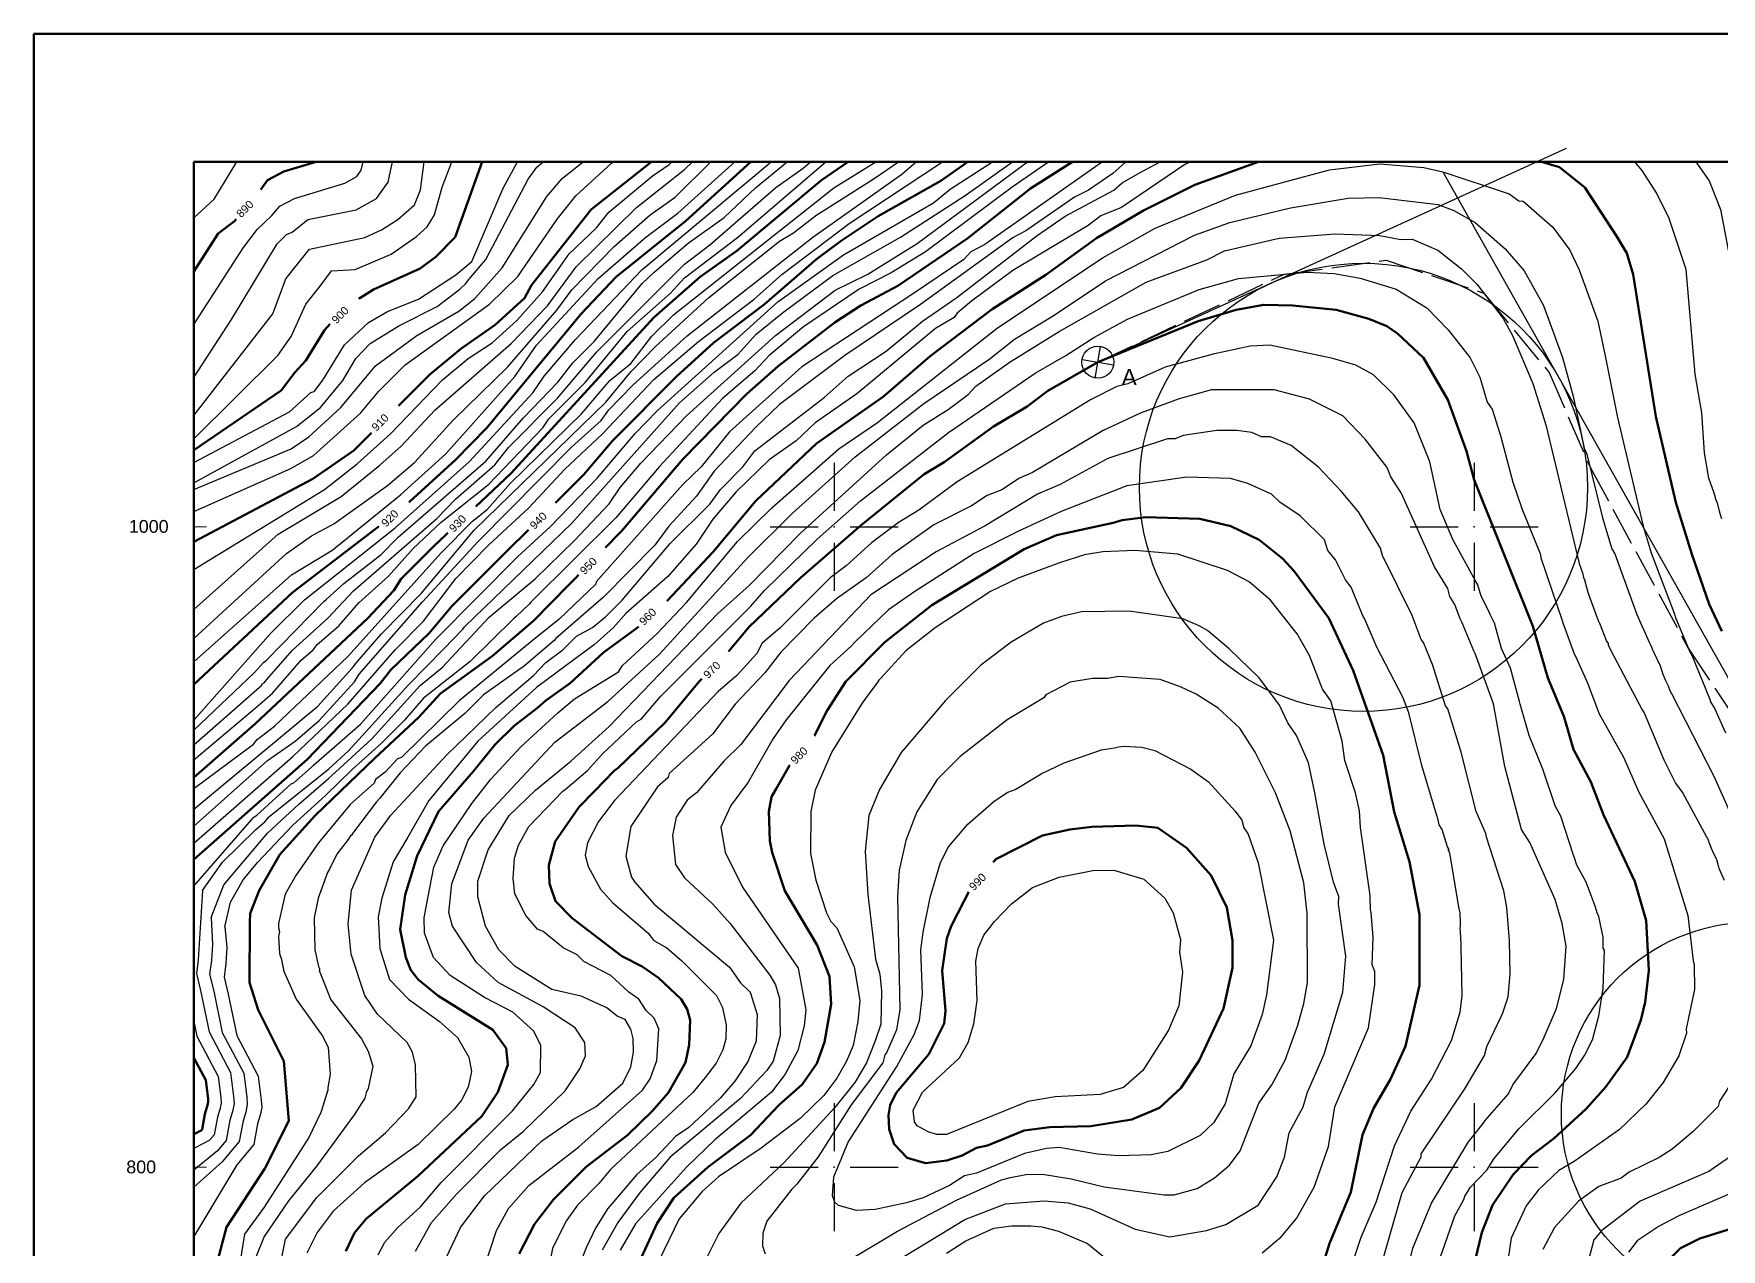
# Model space of a CAD drawing. Header units: metres. Extents: x 550 to 1390, y 560 to 1154.
# Drawn here: x 550 to 1077, y 774 to 1154 of the extents above; entities that cross this region are included whole.
import ezdxf

# ---------------------------------------------------------------- set-up
doc = ezdxf.new("R2010")
doc.units = ezdxf.units.M
doc.linetypes.add('ACAD_ISO02W100', pattern=[15, 12, -3])
for name, color, linetype, lineweight in [('kalın', 2, 'Continuous', 50), ('KOORDINATLAR', 7, 'Continuous', 25), ('Layer1', 3, 'Continuous', 30), ("nokta 14-14'", 1, 'Continuous', 30), ('yukseklikegrisi', 5, 'Continuous', 30), ('zero line study', 30, 'ACAD_ISO02W100', 30)]:
    doc.layers.add(name, color=color, linetype=linetype, lineweight=lineweight)
for name, color, linetype in [('KARELAJ', 1, 'Continuous'), ('V-CTRL-VCPT', 4, 'Continuous'), ('V-NODE', 1, 'Continuous')]:
    doc.layers.add(name, color=color, linetype=linetype)
doc.layers.get('0').off()
doc.styles.get("Standard").update_dxf_attribs({"font": 'arial.ttf'})

# ---------------------------------------------------------------- blocks, each defined once
blk = doc.blocks.new('Grid Noktası 2')
for p, q in [((0, 1.25), (0, 0.3125)), ((-1.25, 0), (-0.3125, 0)), ((0.3125, 0), (1.25, 0)), ((0, -0.3125), (0, -1.25))]:
    blk.add_line(p, q)
blk.add_point((0, 0))
blk = doc.blocks.new('*U2', base_point=(2847.51, 762.74))
at = {"layer": 'V-CTRL-VCPT', "xscale": 20, "yscale": 20, "zscale": 20}
blk.add_blockref('Grid Noktası 2', (2847.51, 762.74), dxfattribs=at)
blk = doc.blocks.new('nokta isareti')
for p, q in [((-4.66, 1.82), (4.67, -1.79)), ((-1.8, -4.65), (1.81, 4.68))]:
    blk.add_line(p, q)
blk.add_circle((0.01, 0.02), 5)

msp = doc.modelspace()

# ---------------------------------------------------------------- linework, layer by layer
at = {"layer": 'kalın'}
for points in [[(600, 896.08), (635.39, 927.31), (658.25, 951.06), (661.56, 955.37), (673.49, 966.8), (680.73, 975.31), (721.88, 1016.33), (730.77, 1026.88), (750.84, 1046.94), (762.39, 1057.48), (778.14, 1069.42), (794.52, 1083.64), (802.27, 1089.36), (813.83, 1096.98), (833.39, 1108.03), (841.84, 1114)], [(600, 921.69), (619.14, 938.48), (654.32, 971.5), (662.44, 980.14), (664.73, 983.7), (675.02, 993.98), (699.15, 1016.72), (743.72, 1065.36), (758.2, 1078.06), (769.63, 1086.18), (796.05, 1108.28), (804.38, 1114)], [(600, 995.27), (637.17, 1014.94), (650, 1023.83), (673.75, 1047.58), (683.4, 1055.58), (694.19, 1063.07), (703.34, 1071.45), (705.5, 1075.52), (724.17, 1099.14), (742.94, 1114)], [(600, 1023.95), (627.27, 1042.62), (631.58, 1048.21), (635.01, 1051.89), (640.85, 1061.42), (647.08, 1068.4), (656.09, 1074.12), (670.7, 1080.72), (675.65, 1084.28), (681.62, 1090.5), (690.13, 1114)], [(600, 950.72), (630.82, 979.5), (665.11, 1005.67), (681.75, 1020.91), (691.53, 1030.94), (720.99, 1066.5), (731.91, 1078.06), (753.63, 1095.46), (773.99, 1114)], [(600, 1079.76), (607.66, 1091.61), (612.72, 1095.43), (619.94, 1103.88), (623.02, 1108.32), (628.09, 1110.93), (638.18, 1114)], [(874.49, 1114), (861.33, 1105.62), (841.77, 1090.12), (819.92, 1075.26), (808.37, 1069.17), (800.37, 1063.96), (782.59, 1050.12), (772.81, 1041.48), (752.74, 1021.16), (733.56, 998.68), (706.13, 970.61), (693.18, 959.57), (677.05, 947.88), (670.19, 940.39), (656.6, 927.69), (637.93, 909.78), (626.88, 897.59), (620.41, 886.41), (617.61, 879.17), (617.49, 876.38)], [(647.46, 773.76), (650.25, 779.48), (653.81, 783.8), (669.94, 797.13), (690, 815.93), (694.96, 823.42), (698.13, 831.93), (697.62, 837.14), (693.43, 842.85), (676.29, 853.52), (670.06, 858.6), (667.78, 861.52), (666.25, 865.46), (664.48, 874.22), (666, 885.02), (669.81, 897.21), (676.41, 911.05), (687.34, 923.62), (694.07, 931.88), (700.04, 937.85), (707.4, 943.44), (709.94, 945.72), (717.56, 951.18), (727.98, 960.71), (743.22, 971.88), (762.27, 992.2), (775.6, 1008.08), (794.52, 1025.99), (815.48, 1040.72), (830.08, 1053.29), (849.39, 1068.02), (866.15, 1078.69), (882.03, 1090.12), (896.63, 1098.76), (912.76, 1106.76), (932.6, 1114)], [(1021.05, 1114), (1026.68, 1112.35), (1034.55, 1106), (1044.59, 1090.63), (1047.64, 1085.42), (1049.67, 1078.82), (1056.78, 1034.5), (1063, 1007.57), (1067.96, 991.44), (1073.42, 975.82), (1077.35, 967.44)], [(1000.26, 770.97), (1002.42, 779.61), (1005.73, 788.12), (1012.2, 797.64), (1017.92, 803.61), (1024.9, 808.94), (1034.94, 818.21), (1041.16, 825.07), (1047.76, 834.34), (1052.08, 845.9), (1053.35, 851.49), (1054.49, 861.39), (1053.73, 877.02), (1050.18, 889.21), (1040.4, 910.04), (1036.46, 920.32), (1031, 930.48), (1028.08, 940.52), (1023, 952.83), (1018.3, 968.96), (1000.01, 1014.68), (997.6, 1023.57), (991.76, 1039.7), (984.14, 1052.78), (976.01, 1060.4), (972.71, 1062.69), (967.12, 1064.98), (956.83, 1067.77), (943.24, 1069.17), (934.22, 1069.29), (925.59, 1067.77), (913.78, 1064.21), (882.41, 1051.39), (866.79, 1042.5), (860.31, 1037.54), (849.77, 1031.32), (834.4, 1020.14), (828.18, 1016.46), (808.49, 1000.46), (789.57, 984.08), (773.44, 968.71), (765.44, 959.18), (757.82, 951.69), (747.28, 938.86), (732.42, 924.64), (731.89, 924.22), (731.29, 923.75), (725.31, 917.54), (720.36, 912.58), (712.86, 901.65), (710.96, 894.29), (711.09, 888.57), (712.99, 883.11), (718.2, 877.78), (733.69, 865.84), (740.04, 862.66), (745.12, 859.11), (752.23, 852.5), (754.14, 849.33), (755.03, 845.9), (754.77, 838.15), (753.63, 832.69), (748.3, 823.29), (743.34, 817.58), (735.47, 809.96), (722.52, 800.05), (712.36, 789.89), (706.39, 782.15), (701.69, 772.88)], [(950.61, 762.72), (954.8, 776.18), (961.4, 792.18), (965.09, 810.09), (968.51, 818.34), (973.85, 827.49), (978.55, 837.77), (982.87, 856.82), (982.87, 878.92), (979.82, 895.3), (974.99, 910.92), (971.56, 928.7), (962.16, 955.12), (954.54, 971.5), (943.75, 986.11), (940.07, 990.05), (932.83, 995.89), (923.94, 1000.21), (914.29, 1002.49), (897.44, 1003.01), (890.02, 1002.11), (887.23, 1001.22)], [(887.23, 1001.22), (869.45, 997.41), (859.42, 992.97), (830.59, 975.57), (815.86, 964.01), (803.67, 951.69), (797.83, 942.67), (793.76, 934.55), (786.14, 925.4), (781.95, 918.16), (780.43, 915.62), (779.67, 911.05), (779.92, 901.91), (780.68, 898.22), (784.62, 886.29), (794.78, 869.27), (798.59, 859.49), (799.1, 850.85), (797.06, 839.04), (794.65, 832.31), (790.08, 825.83), (782.84, 819.48), (773.95, 809.96), (760.62, 799.93), (749.95, 790.4), (744.74, 782.53), (736.1, 763.73)], [(873.65, 905.46), (865.14, 903.56), (850.53, 896.19), (842.78, 887.18), (836.56, 875.24), (835.29, 871.43), (833.77, 861.39), (834.78, 848.82), (834.4, 844.88), (829.58, 835.23), (819.42, 823.17), (817.51, 819.36), (817, 816.18), (817.26, 811.86), (818.78, 807.17), (822.85, 802.85), (828.56, 801.2), (835.29, 802.09), (839.99, 803.61), (844.56, 806.02), (847.99, 806.78), (859.42, 811.48), (867.42, 812.5), (880.25, 812.75), (893.08, 814.91), (901.71, 818.47), (908.32, 824.69), (914.03, 833.33), (921.65, 849.58), (924.45, 862.28), (924.45, 870.79), (922.67, 881.08), (917.84, 891.11), (910.09, 899.75), (901.2, 905.97), (894.27, 906.71), (880.56, 906.32), (873.65, 905.46)], [(617.49, 876.38), (617.36, 857.71), (620.15, 849.08), (628.15, 833.07), (629.68, 814.44), (622.15, 799.52), (610.21, 781.19), (604.23, 758.9), (608.07, 723.52), (600, 702.1)], [(600, 834.15), (603.71, 827.12), (604.47, 821.33), (604.52, 820.34), (604.32, 819.34), (603.47, 816.57), (602.59, 811.79), (602.3, 811.45), (600, 810.27)], [(1080.78, 780.88), (1070.5, 777.7), (1064.4, 774.65), (1058.43, 768.68), (1056.78, 765.26), (1056.4, 760.05), (1057.8, 752.56), (1063.26, 737.32), (1074.18, 722.71), (1080.4, 710.52)]]:
    msp.add_lwpolyline(points, dxfattribs=at)
at = {"layer": 'KARELAJ', "color": 1, "lineweight": 50}
for p, q in [((550, 560), (550, 1154)), ((550, 1154), (1390, 1154)), ((600, 600), (600, 1114)), ((600, 1114), (1350, 1114))]:
    msp.add_line(p, q, dxfattribs=at)
at = {"layer": 'KOORDINATLAR', "lineweight": 20}
for p, q in [((600, 1000), (604, 1000)), ((600, 800), (604, 800))]:
    msp.add_line(p, q, dxfattribs=at)
at = {"layer": 'Layer1'}
for p, q in [((882.44, 1051.4), (1028.82, 1118.23)), ((990.23, 1110.82), (1175.5, 782.1))]:
    msp.add_line(p, q, dxfattribs=at)
for centre, radius in [((965.39, 1012.32), 70), ((1087.21, 816.54), 60)]:
    msp.add_circle(centre, radius, dxfattribs=at)
at = {"layer": 'yukseklikegrisi'}
for points in [[(600, 887.74), (618.76, 909.27), (619.65, 909.91), (630.44, 919.69), (631.2, 920.07), (636.66, 924.77), (637.43, 925.53), (652.03, 938.36), (675.65, 964.9), (701.18, 990.68), (711.34, 999.95), (726.07, 1015.32), (737.88, 1029.16), (744.74, 1036.27), (782.46, 1070.31), (802.91, 1084.91), (831.1, 1101.17), (836.31, 1105.49), (849.47, 1114)], [(600, 901.23), (630.95, 928.2), (648.09, 944.58), (662.95, 961.6), (671.72, 970.49), (681.88, 983.82), (692.04, 994.24), (704.61, 1005.92), (715.91, 1017.99), (727.72, 1029.03), (743.72, 1046.05), (757.69, 1057.86), (775.09, 1071.07), (783.73, 1078.82), (804.68, 1094.69), (833.9, 1114)], [(600, 906.47), (623.07, 927.05), (631.71, 933.02), (639.2, 939.5), (650.25, 951.56), (651.65, 953.98), (671.46, 976.58), (688.73, 995.25), (717.94, 1024.84), (727.21, 1033.23), (729.63, 1036.53), (737.12, 1044.27), (754.14, 1059.64), (793.38, 1090.5), (821.19, 1110.19), (825.62, 1114)], [(600, 911.78), (638.7, 943.94), (649.36, 955.76), (650.13, 956.52), (650.51, 957.15), (651.78, 958.68), (658.63, 966.55), (671.08, 979.25), (687.59, 998.94), (728.74, 1038.94), (736.61, 1048.47), (744.11, 1056.21), (760.87, 1071.58), (782.97, 1089.23), (787.29, 1091.77), (794.27, 1097.23), (812.56, 1108.79), (820.11, 1114)], [(600, 918.21), (618.63, 932.13), (619.77, 933.53), (625.23, 937.72), (648.09, 959.44), (677.3, 991.82), (687.08, 1001.73), (691.65, 1005.41), (698.89, 1013.67), (721.12, 1035.26), (730.01, 1045.67), (736.49, 1051.01), (743.09, 1059.51), (749.82, 1066.25), (799.99, 1105.87), (813.08, 1114)], [(600, 927.19), (619.77, 943.82), (624.6, 948.01), (633.49, 958.3), (637.3, 961.6), (638.57, 963.25), (639.2, 963.76), (645.3, 969.09), (651.52, 976.2), (660.79, 984.58), (668.54, 993.22), (677.3, 1001.48), (692.04, 1013.16), (709.05, 1030.94), (710.96, 1033.73), (722.26, 1045.04), (735.34, 1061.04), (748.93, 1072.98), (753.25, 1077.8), (769.89, 1090.38), (797.45, 1114)], [(600, 931.86), (620.53, 949.91), (621.3, 950.55), (621.3, 950.8), (621.93, 951.31), (622.82, 952.33), (630.69, 961.34), (641.87, 971.5), (649.87, 980.01), (675.91, 1002.62), (681.75, 1008.59), (694.07, 1019.38), (698.26, 1024.72), (713.63, 1040.21), (725.94, 1054.69), (753.25, 1081.99), (761.25, 1088.09), (781.82, 1106), (790.33, 1111.97), (792.6, 1114)], [(600, 974.17), (626.38, 997.67), (646.06, 1009.48), (658.13, 1019.26), (664.73, 1025.22), (675.27, 1036.4), (699.15, 1057.23), (710.45, 1069.04), (719.47, 1081.23), (738.26, 1099.77), (753.25, 1111.58), (755.83, 1114)], [(600, 986.68), (640.85, 1011.64), (651.01, 1019.64), (661.43, 1029.03), (677.68, 1045.93), (685.69, 1052.53), (693.18, 1057.48), (700.93, 1064.47), (708.93, 1073.36), (717.31, 1085.3), (725.82, 1093.42), (729.63, 1098.25), (743.22, 1109.55), (748.55, 1113.11), (749.43, 1114)], [(600, 1004.73), (630.31, 1018.24), (637.43, 1022.3), (652.03, 1035.51), (657.75, 1042.37), (666, 1050.62), (692.42, 1069.55), (701.18, 1078.18), (713.5, 1096.09), (719.34, 1103.33), (730.52, 1113.62), (731.08, 1114)], [(600, 1011.65), (630.44, 1024.34), (635.9, 1028.15), (645.93, 1037.29), (656.73, 1050.24), (669.68, 1059.77), (682.76, 1067.39), (687.84, 1071.33), (696.35, 1080.85), (710.32, 1103.2), (715.15, 1108.92), (721.63, 1114)], [(600, 1013.75), (632.09, 1031.32), (639.58, 1037.29), (646.57, 1045.67), (650.63, 1052.53), (655.08, 1057.23), (664.1, 1062.82), (676.03, 1068.79), (683.15, 1074.25), (684.87, 1075.94), (685.94, 1077.29), (691.27, 1083.52), (704.48, 1108.54), (707.15, 1112.35), (709.13, 1114)], [(600, 1020.09), (629.93, 1035.89), (636.54, 1041.99), (637.55, 1042.24), (640.35, 1045.8), (647.08, 1056.85), (654.57, 1063.83), (660.54, 1067.26), (670.19, 1071.07), (681.88, 1078.69), (686.83, 1082.88), (696.61, 1105.74), (701.1, 1114)], [(600, 1027.51), (626.25, 1053.55), (630.44, 1059.39), (635.01, 1069.55), (639.46, 1075.14), (643, 1079.91), (650.38, 1080.34), (661.68, 1085.17), (669.56, 1090.63), (672.86, 1093.68), (675.14, 1097.49), (677.56, 1106.12), (680.56, 1114)], [(600, 1046.6), (611.73, 1064.74), (626, 1088.34), (628.92, 1091.26), (630.69, 1092.03), (635.6, 1096.02), (650.76, 1099.01), (657.11, 1102.57), (660.67, 1107.65), (662.08, 1114)], [(600, 1034.77), (624.73, 1066.5), (628.79, 1077.42), (631.96, 1081.49), (636.16, 1086.74), (653.43, 1090.38), (658.63, 1092.79), (663.71, 1096.01), (668.92, 1100.54), (670.83, 1105.23), (671.99, 1114)], [(600, 965.09), (628.92, 991.7), (636.79, 997.16), (643.78, 1000.97), (660.54, 1012.91), (669.05, 1020.14), (680.99, 1033.35), (698, 1049.86), (713.37, 1067.64), (718.07, 1073.99), (731.28, 1087.58), (742.58, 1097.49), (750.33, 1102.95), (761.47, 1114)], [(600, 957.87), (630.57, 984.97), (643.39, 992.84), (644.16, 993.47), (664.6, 1009.98), (678.7, 1022.81), (700.29, 1046.94), (707.02, 1056.72), (726.33, 1077.55), (741.18, 1090.5), (751.22, 1098), (769.05, 1114)], [(600, 939.63), (624.09, 966.8), (634.63, 977.22), (662.95, 999.7), (686.07, 1020.27), (705.88, 1041.86), (709.43, 1047.07), (719.21, 1058.5), (739.91, 1080.22), (780.38, 1114)], [(600, 1063.18), (615.56, 1087.24), (619.75, 1092.81), (624.35, 1097.21), (626.86, 1100.17), (631.49, 1102.56), (647.21, 1107.34), (650.92, 1109.41), (652.27, 1111.34), (652.86, 1114)], [(600, 1096.48), (606.35, 1102.29), (613.47, 1114)], [(600.05, 936.44), (619.01, 954.49), (621.8, 957.66), (622.69, 958.3), (640.6, 976.71), (641.49, 977.35), (646.82, 982.3), (658.51, 991.32), (663.84, 996.78), (691.27, 1020.53), (702.96, 1033.99), (713.75, 1045.16), (718.45, 1051.26), (725.06, 1057.86), (740.04, 1076.02), (743.85, 1079.58), (754.39, 1088.6), (765.7, 1096.6), (775.47, 1105.87), (785.38, 1114)], [(602.73, 886.37), (609, 895.26), (619.39, 905.46), (622.19, 907.88), (622.95, 908.64), (623.2, 909.15), (623.96, 909.78), (642.12, 924.26), (648.47, 930.1), (667.02, 950.68), (678.07, 961.85), (684.03, 968.07), (684.54, 968.71), (718.07, 1001.09), (751.73, 1038.69), (762.52, 1048.34), (770.01, 1053.93), (775.73, 1060.15), (783.86, 1066.88), (799.6, 1078.44), (820.81, 1090.5), (841.01, 1103.46), (855.76, 1114)], [(605.46, 877.99), (609.37, 888.17), (623.02, 904.28), (632.85, 913.34), (642.12, 921.34), (643.01, 922.23), (655.59, 933.78), (670.7, 950.42), (677.56, 956.01), (692.29, 971.76), (706.64, 983.7), (718.83, 995.63), (729.75, 1007.19), (733.18, 1012.27), (739.66, 1019.89), (753.88, 1034.62), (781.7, 1059.77), (800.37, 1073.87), (810.53, 1078.95), (826.02, 1088.47), (860.44, 1114)], [(891.25, 1114), (891.04, 1113.87), (887.11, 1110.31), (879.49, 1105.11), (875.17, 1102.95), (859.93, 1092.41), (855.99, 1090.38), (827.04, 1069.42), (803.41, 1053.55), (782.97, 1038.18), (775.6, 1031.07), (762.52, 1017.35), (757.06, 1009.6), (748.42, 1000.21), (743.98, 994.24), (727.98, 977.98), (713.12, 965.15), (712.61, 964.52), (703.34, 956.52), (690.51, 947.5), (684.67, 941.66), (672.35, 931.5), (664.48, 923.12), (658.13, 915.24), (657.11, 914.1), (649.87, 904.57), (649.24, 903.69), (648.98, 903.43), (648.22, 902.29), (644.66, 897.72), (642.38, 893.02), (641.74, 892), (638.82, 884), (637.55, 877.9), (637.81, 867.87), (638.95, 862.66), (639.33, 861.78), (639.2, 861.65), (639.33, 860.89), (642.76, 852.25), (652.41, 840.06), (654.44, 836.25), (655.97, 831.55), (654.44, 824.56), (653.81, 823.17), (653.43, 821.52), (650.13, 816.31), (638.44, 800.43), (629.55, 789.51), (621.93, 778.34), (619.39, 771.86)], [(626.63, 767.54), (628.66, 777.45), (638.44, 790.53), (651.4, 803.48), (659.9, 810.72), (667.02, 818.21), (669.43, 821.9), (669.3, 831.93), (668.29, 835.87), (666.64, 838.92), (657.36, 847.81), (653.43, 853.65), (649.11, 866.47), (648.22, 875.87), (649.24, 886.54), (656.6, 903.05), (661.56, 909.91), (678.95, 928.7), (694.32, 943.56), (706.13, 953.6), (709.94, 957.66), (715.28, 961.6), (719.59, 965.79), (724.55, 968.58), (728.61, 971.88), (733.82, 977.09), (748.8, 994.74), (761.25, 1007.06), (764.55, 1011.64), (771.54, 1018.75), (775.22, 1023.7), (796.94, 1040.34), (804.43, 1047.07), (816.24, 1054.82), (827.67, 1064.21), (838.34, 1071.58), (863.49, 1091.01), (872.25, 1096.98), (887.36, 1105.11), (890.03, 1107.39), (895.62, 1110.7), (901.89, 1114)], [(911.54, 1114), (909.59, 1113.11), (889.77, 1099.77), (883.3, 1097.11), (879.36, 1094.06), (855.87, 1080.09), (842.91, 1070.44), (838.47, 1066.75), (837.58, 1065.36), (831.74, 1061.93), (807.1, 1041.48), (794.14, 1032.46), (788.17, 1026.88), (779.79, 1020.91), (769.38, 1010.87), (762.14, 1002.36), (756.93, 994.62), (748.04, 984.46), (734.96, 972.9), (731.02, 968.46), (725.18, 963.25), (707.02, 949.79), (688.73, 933.02), (673.37, 914.48), (666.89, 903.05), (662.32, 895.3), (658.76, 884), (657.62, 878.16), (658.13, 868.25), (661.17, 858.6), (667.02, 852.5), (676.8, 845.52), (682.38, 840.44), (685.94, 834.34), (686.7, 829.9), (685.69, 824.95), (683.65, 820.88), (681.37, 818.09), (670.06, 807.04), (653.3, 795.1), (643.52, 786.21), (638.57, 779.61), (635.27, 773.13)], [(883.85, 1114), (847.1, 1088.22), (842.78, 1085.93), (840.5, 1083.52), (824.88, 1072.85), (789.95, 1049.99), (767.35, 1029.67), (758.46, 1018.75), (752.74, 1013.16), (725.69, 982.81), (725.56, 982.04), (714.13, 971.12), (707.78, 966.04), (706.89, 965.28), (682.89, 945.6), (664.86, 927.94), (663.59, 927.56), (659.78, 923.37), (656.73, 921.08), (656.35, 919.94)], [(657.62, 772.62), (659.65, 776.56), (663.71, 781.13), (670.83, 787.61), (677.3, 795.23), (699.53, 817.58), (706.26, 825.83), (708.29, 829.52), (708.42, 838.03), (706.26, 842.47), (699.66, 848.44), (690.77, 853.01), (680.1, 859.87), (674.89, 865.46), (672.1, 873.08), (671.97, 877.9), (673.11, 884), (673.24, 884.51), (675.02, 893.65), (677.94, 900.38), (686.83, 913.59), (692.8, 921.21), (702.2, 931.24), (713.75, 941.91), (718.96, 946.23), (732.68, 954.74), (733.95, 956.64), (744.61, 966.55), (753.88, 976.33), (769.89, 995.38), (780.55, 1005.92), (801.51, 1024.34), (813.57, 1032.59), (851.04, 1062.18), (884.06, 1084.15), (900.32, 1093.3), (925.46, 1103.58), (954.8, 1111.46), (970.55, 1113.36), (984.26, 1112.22), (990.23, 1110.82), (1010.93, 1103.96), (1013.98, 1101.81), (1015.25, 1101.68), (1024.52, 1093.55), (1029.86, 1086.44), (1032.78, 1080.22), (1038.62, 1064.21), (1041.03, 1052.91), (1044.71, 1034.11), (1052.72, 1000.21), (1055.26, 991.82), (1062.49, 973.03), (1063, 971.38), (1067.45, 960.71), (1067.96, 959.95), (1073.54, 946.36), (1073.92, 945.09), (1075.07, 943.31), (1078.5, 935.69)], [(867.38, 1114), (866.41, 1113.49), (855.61, 1106.12), (828.56, 1085.93), (817.89, 1079.33), (807.86, 1074.25), (790.46, 1062.44), (779.79, 1053.55), (775.22, 1048.72), (765.19, 1040.08), (745.5, 1018.87), (731.79, 1002.75), (705.37, 976.58), (704.74, 975.82), (700.67, 972.01), (699.91, 971.25), (686.32, 957.91), (671.72, 946.48), (665.87, 939.63), (658.51, 932.26), (658.51, 932.26)], [(1077.35, 1002.49), (1076.97, 1003.76), (1076.59, 1004.9), (1076.08, 1007.06), (1075.7, 1008.08), (1075.32, 1008.84), (1075.32, 1009.1), (1074.94, 1010.49), (1073.29, 1015.19), (1071.89, 1023.07), (1071.13, 1035.64), (1068.97, 1047.7), (1066.18, 1080.34), (1060.84, 1096.6), (1058.3, 1101.55), (1056.91, 1104.35), (1052.46, 1111.33), (1050.13, 1114)], [(1069.24, 1114), (1073.42, 1108.03), (1076.97, 1099.14), (1080.15, 1082.12)], [(669.3, 773.76), (674.26, 782.65), (682.13, 791.67), (695.85, 805.39), (702.96, 811.23), (716.04, 823.8), (720.61, 830.66), (722.39, 834.72), (722.13, 838.92), (719.09, 843.49), (709.18, 850.09), (695.08, 857.71), (688.35, 863.93), (680.86, 875.24), (679.72, 879.56), (680.61, 888.45), (685.69, 902.16), (690.64, 909.02), (712.74, 932.77), (729.37, 945.47), (745.5, 960.2), (773.06, 990.43), (786.9, 1004.14), (806.59, 1021.8), (828.05, 1038.56), (848.37, 1052.28), (856.37, 1058.63), (868.82, 1066.12), (884.82, 1076.79), (912.63, 1091.14), (923.68, 1095.07), (942.61, 1099.65), (960.64, 1102.69), (970.29, 1102.82), (988.71, 1100.66), (993.66, 1098.76), (1000.26, 1095.07), (1009.66, 1086.82), (1015.63, 1079.96), (1021.6, 1069.17), (1027.57, 1052.91), (1030.87, 1040.85), (1034.3, 1024.59), (1035.19, 1022.68), (1040.02, 1002.75), (1042.94, 993.09), (1043.95, 991.57), (1050.81, 972.65), (1054.62, 964.01), (1055.13, 962.87), (1055.76, 961.34), (1056.14, 960.71), (1058.05, 956.52), (1058.94, 953.98), (1059.7, 951.95), (1060.59, 950.29), (1061.1, 948.9), (1061.61, 947.88), (1074.81, 922.1), (1084.08, 901.4)], [(678.19, 770.34), (683.27, 781.13), (690.77, 791.04), (708.67, 808.18), (718.45, 814.91), (725.69, 818.98), (734.07, 826.22), (736.49, 831.3), (737.37, 835.87), (737.25, 840.19), (736.49, 843.11), (734.71, 846.15), (732.29, 847.17), (728.99, 849.71), (720.99, 853.39), (711.85, 855.43), (700.42, 862.66), (695.34, 867.87), (691.15, 875.24), (688.73, 884.38), (688.73, 889.33), (691.91, 899.11), (698.51, 909.78), (706.77, 917.78), (717.82, 926.8), (729.75, 937.59), (763.66, 972.9), (773.44, 981.66), (789.57, 998.05), (816.37, 1022.43), (827.8, 1031.7), (835.67, 1036.65), (841.9, 1041.35), (844.31, 1043.89), (854.98, 1051.51), (870.34, 1061.04), (897.52, 1076.41), (916.44, 1083.39), (922.03, 1086.18), (939.05, 1090.12), (956.58, 1091.52), (970.55, 1091.01), (977.02, 1089.74), (980.58, 1089.87), (988.58, 1086.44), (996.07, 1080.6), (1000.9, 1075.64), (1009.03, 1065.1), (1011.95, 1059.77), (1018.3, 1044.78), (1022.36, 1031.83), (1032.78, 988.52), (1033.79, 985.6), (1034.17, 984.2), (1034.55, 983.19), (1034.55, 983.06), (1035.06, 981.16), (1035.44, 979.63), (1035.82, 978.62), (1038.75, 970.74), (1039.13, 969.85), (1041.29, 964.26), (1041.79, 963.5), (1041.79, 963.12), (1042.68, 961.34), (1052.46, 942.8), (1053.1, 941.91), (1059.19, 927.18), (1062.88, 919.94), (1065.16, 916.77), (1073.16, 902.03), (1073.29, 901.15), (1073.42, 901.27), (1073.8, 900.13)], [(690.89, 769.07), (694.58, 780.24), (698.26, 787.1), (704.61, 794.21), (720.23, 806.28), (740.17, 824.06), (742.58, 827.61), (744.61, 833.33), (745.25, 843.23), (743.85, 846.54), (741.31, 848.95), (739.03, 852.5), (735.85, 854.66), (730.26, 859.87), (721.88, 864.19), (719.72, 866.35), (715.4, 868.51), (709.18, 873.59), (707.4, 874.35), (703.72, 878.54), (700.29, 885.4), (699.78, 890.1), (700.16, 896.45), (701.43, 900.51), (704.61, 906.35), (715.32, 917.46), (716.04, 917.91), (723.02, 923.88), (727.72, 929.09), (738.26, 939.12), (739.79, 939.88), (745.88, 947.12), (773.95, 975.06), (778.27, 980.14), (794.78, 996.14), (808.24, 1008.08), (835.8, 1029.42), (862.85, 1047.96), (872.38, 1053.55), (881.14, 1059.13), (891.68, 1064.85), (914.03, 1074.12), (926.35, 1077.55), (947.81, 1079.58), (956.2, 1079.07), (964.32, 1077.68), (975.63, 1074.25), (985.15, 1068.4), (991.88, 1061.55), (998.74, 1052.78), (1001.79, 1046.69), (1004.07, 1038.94), (1005.6, 1036.78), (1008.01, 1029.16), (1008.27, 1028.15), (1012.08, 1013.92), (1014.87, 1005.67), (1020.71, 991.32), (1020.84, 990.3), (1027.44, 970.74), (1027.7, 969.98), (1031.25, 960.33), (1031.63, 959.57), (1034.81, 952.45), (1035.44, 950.93), (1039, 941.53), (1046.62, 928.07), (1051.45, 917.15), (1059.32, 902.54), (1066.69, 878.54), (1068.34, 864.44), (1068.72, 863.3), (1068.84, 855.43), (1066.18, 843.23), (1066.3, 841.84), (1063.89, 834.72), (1059.07, 826.47), (1053.73, 819.74), (1045.35, 811.74), (1031.25, 801.7), (1026.43, 798.91), (1020.08, 792.94), (1016.27, 787.86), (1011.57, 777.83), (1010.55, 771.48)], [(1037.86, 881.21), (1037.48, 882.35), (1034.94, 888.95), (1032.01, 894.29), (1031.25, 896.95), (1030.87, 897.72), (1027.06, 909.65), (1025.28, 912.83), (1021.47, 924.26), (1017.16, 934.8), (1014.36, 944.58), (1014.11, 945.47), (1011.31, 955.88), (1008.52, 961.98), (1006.36, 969.85), (1004.96, 972.65), (1004.58, 973.66), (1002.17, 978.36), (1001.15, 981.92), (1000.52, 982.93), (993.28, 996.01), (989.34, 1005.41), (986.17, 1020.27), (981.21, 1032.46), (974.86, 1041.23), (968.51, 1047.45), (963.05, 1050.5), (955.81, 1052.53), (936.13, 1056.72), (930.03, 1056.47), (918.48, 1053.93), (903.49, 1049.86), (891.81, 1044.66), (888.38, 1043.77), (880.12, 1039.7), (838.47, 1014.05), (826.53, 1005.16), (819.8, 1001.09), (819.16, 1000.59), (811.67, 995), (803.8, 987.76), (798.84, 984.08), (783.09, 968.33), (777.51, 963.63), (775.86, 960.45), (769.63, 953.6), (763.79, 948.52), (731.41, 914.48), (726.45, 908), (723.02, 901.27), (722.26, 897.46), (723.15, 893.91), (727.09, 886.79), (730.77, 882.6), (741.82, 873.21), (743.72, 870.79), (747.79, 868.51), (752.49, 864.44), (763.28, 853.65), (765.19, 849.84), (766.33, 844.38), (766.2, 840.06), (765.31, 836.63), (763.16, 832.44), (759.73, 827.99), (755.92, 823.29), (730.14, 799.29), (726.58, 794.85), (719.85, 788.12), (716.42, 783.29), (712.1, 774.65), (709.82, 762.59)], [(996.2, 969.98), (995.57, 971.25), (993.91, 975.69), (992.39, 978.23), (991.76, 980.77), (987.56, 987.51), (977.15, 1010.62), (973.98, 1015.57), (972.83, 1018.49), (965.97, 1027.38), (958.99, 1034.62), (948.58, 1039.83), (937.53, 1042.75), (917.97, 1042.75), (907.81, 1039.96), (896, 1035.64), (884.06, 1030.05), (861.96, 1016.97), (857.9, 1015.19), (852.44, 1011.51), (847.86, 1009.73), (842.91, 1006.56), (831.23, 1000.59), (818.15, 991.32), (810.02, 984.08), (800.75, 977.47), (793.76, 971.5), (783.35, 960.84), (778.4, 954.36), (769.12, 944.58), (762.01, 935.18), (748.55, 922.99), (748.17, 921.72), (744.87, 918.8), (736.49, 906.35), (734.96, 897.08), (736.74, 890.6), (737.76, 888.95), (743.85, 882.1), (767.35, 862.41), (770.78, 857.58), (773.82, 854.66), (775.98, 847.68), (775.73, 839.3), (773.06, 832.95), (769, 826.85), (764.43, 821.52), (754.65, 812.37), (750.46, 809.58), (744.36, 802.97), (738.39, 797.64), (729.25, 786.97), (725.44, 780.88), (722.52, 774.78), (719.85, 767.92)], [(1008.9, 848.19), (1010.55, 853.14), (1011.19, 860.25), (1011.06, 870.79), (1010.17, 881.08), (1009.28, 886.29), (1003.82, 903.05), (1003.57, 904.19), (1000.65, 911.05), (995.95, 929.59), (991.76, 943.18), (990.99, 944.07), (986.93, 957.03), (984.14, 963.88), (983.37, 964.77), (980.58, 972.27), (971.31, 991.06), (970.67, 993.35), (963.82, 1004.65), (958.48, 1011.13), (951.37, 1018.62), (942.86, 1025.35), (936.38, 1028.15), (933.59, 1028.15), (930.54, 1029.42), (925.84, 1030.05), (919.62, 1030.05), (909.08, 1028.53), (906.54, 1027.51), (904.13, 1027.51), (885.58, 1021.29), (870.6, 1013.16), (863.61, 1010.24), (847.23, 1000.33), (831.86, 992.2), (811.54, 978.74), (786.02, 951.95), (770.9, 932.01), (765.57, 926.8), (757.06, 916.89), (754.14, 914.61), (750.71, 909.27), (749.57, 903.56), (750.46, 894.54), (753.25, 890.35), (762.14, 882.1), (767.6, 876.13), (779.92, 860), (781.7, 856.95), (782.97, 852.63), (783.22, 841.07), (780.94, 833.07), (779.03, 830.15), (770.78, 821.39), (748.8, 803.1), (739.41, 792.18), (732.42, 782.65), (727.6, 774.02)], [(991.88, 899.24), (992.14, 899.24), (991.63, 900), (989.98, 905.46), (989.09, 906.86), (988.71, 908.51), (988.2, 910.16), (983.63, 925.4), (979.56, 941.91), (977.66, 946.74), (969.53, 962.36), (965.72, 971.38), (965.34, 972.01), (961.53, 981.16), (959.75, 983.44), (956.7, 989.66), (954.29, 992.59), (953.27, 995.89), (945.65, 1003.38), (939.3, 1007.7), (936.64, 1010.24), (929.27, 1013.54), (923.81, 1015.06), (910.22, 1015.45), (891.43, 1012.78), (870.98, 1004.78), (857.64, 998.68), (843.8, 991.7), (825.26, 979.76), (817, 974.04), (806.46, 964.01), (805.32, 962.74), (798.72, 956.64), (785, 939.75), (780.94, 933.91), (773.19, 920.2), (767.73, 912.96), (764.68, 906.23), (765.95, 898.35), (771.41, 887.43), (788.81, 862.16), (791.22, 849.08), (790.71, 844.12), (788.68, 836.38), (784.75, 829.01), (780.43, 823.42), (762.77, 808.56), (753.88, 799.93), (738.01, 782.27), (733.18, 774.02)], [(967.5, 884.38), (967.37, 885.52), (964.45, 906.1), (964.2, 911.31), (962.93, 916.89), (959.62, 927.05), (958.74, 933.02), (955.18, 945.6), (952.64, 949.28), (948.58, 959.82), (944.64, 966.55), (936.38, 977.09), (929.65, 982.81), (922.92, 986.36), (907.43, 991.44), (894.09, 992.59), (883.93, 992.2), (878.22, 991.19), (870.47, 988.78), (857.52, 983.95), (848.88, 979.76), (831.61, 968.46), (822.46, 961.22), (814.59, 952.71), (813.96, 952.07), (813.7, 951.56), (811.92, 949.15), (811.16, 948.26), (809, 945.21), (808.37, 944.33), (799.35, 929.72), (794.14, 917.78), (792.75, 911.05), (792.62, 897.97), (794.27, 889.59), (797.7, 879.43), (798.97, 876.76), (800.87, 874.73), (806.34, 862.54), (808.11, 852), (807.48, 845.52), (805.95, 838.03), (803.92, 833.07), (800.87, 827.74), (796.81, 822.41), (789.44, 815.17), (777.25, 805.9), (763.92, 797.01), (758.84, 792.43), (751.6, 783.8), (745.25, 770.72)], [(950.23, 916.89), (948.19, 926.29), (944.51, 934.8), (941.72, 938.74), (939.18, 944.33), (932.83, 952.83), (923.43, 961.85), (916.7, 967.57), (914.03, 969.09), (908.95, 971.25), (892.19, 973.66), (877.33, 973.41), (871.11, 972.01), (865.39, 969.85), (855.36, 964.01), (845.83, 956.77), (834.78, 945.72), (820.94, 929.47), (814.21, 917.91), (810.91, 909.78), (809.76, 898.73), (810.53, 885.14), (812.94, 864.95), (814.34, 860.25), (814.84, 854.92), (814.59, 844.63), (812.81, 839.42), (810.15, 832.57), (806.46, 826.47), (800.24, 818.6), (784.36, 801.32), (770.9, 788.75), (764.04, 779.23), (759.98, 771.1)], [(976.77, 758.27), (980.83, 774.65), (986.68, 788.75), (998.23, 807.93), (1002.8, 813.64), (1003.44, 814.53), (1010.68, 822.91), (1012.08, 825.71), (1019.31, 835.49), (1021.85, 840.57), (1025.66, 849.58), (1027.95, 858.6), (1028.71, 869.01), (1027.44, 876.13), (1025.28, 883.62), (1017.41, 901.4), (1014.74, 905.46), (1009.54, 925.15), (1005.98, 944.71), (1000.26, 960.45), (999.88, 961.22), (996.2, 969.98)], [(805.57, 771.48), (819.8, 779.99), (838.21, 789.64), (852.31, 795.99), (855.1, 796.75), (859.93, 797.64), (865.14, 797.77), (874.03, 796.37), (884.44, 793.83), (903.11, 791.29), (906.28, 791.29), (913.4, 793.32), (918.86, 796.62), (923.56, 800.56), (926.86, 805.13), (932.7, 819.99), (936.76, 825.71), (940.96, 833.45), (944.89, 844.38), (946.8, 851.11), (947.94, 857.71), (947.81, 879.3), (946.8, 888.83), (942.48, 905.08), (937.91, 916.89), (931.56, 929.59), (926.73, 937.09), (920, 943.31), (913.14, 947.75), (908.44, 949.91), (901.84, 952.33), (889.01, 953.22), (885.46, 952.58), (880.76, 952.58), (873.77, 951.44), (866.15, 947.5), (865.52, 946.61), (854.09, 939.75), (839.36, 928.2), (832.24, 921.08), (825.89, 910.92), (822.46, 902.03), (820.31, 892.76), (819.8, 884.51), (820.56, 849.2), (819.54, 842.85), (816.37, 835.74), (815.86, 835.11), (815.23, 832.57), (805.32, 819.48), (795.03, 803.23), (788.43, 794.72), (787.41, 793.7), (786.78, 793.07), (785.63, 791.67)], [(609.73, 875.03), (611.42, 882.74), (615.42, 889.69), (619.85, 895.16), (630.81, 906.67), (641.23, 916.14), (649.45, 924.14), (658.51, 932.26)], [(888.89, 931.24), (889.65, 931.37), (890.41, 931.5), (896.12, 931.12), (900.19, 930.1), (911.49, 924.26), (916.95, 920.32), (925.33, 911.18), (927.37, 908.38), (928, 905.97), (929.4, 903.94), (932.45, 895.05), (937.27, 870.92), (935.11, 853.77), (933.72, 847.68), (930.16, 837.9), (924.95, 829.14), (922.16, 819.74), (918.6, 813.9), (914.41, 809.83), (904.25, 804.88), (899.05, 803.86), (889.01, 803.48), (882.28, 803.99), (870.34, 806.15), (866.41, 805.77), (859.55, 804.24), (844.56, 798.15), (840.75, 797.26), (836.05, 794.21), (827.8, 790.4), (822.59, 788.88), (812.81, 786.72), (806.97, 786.46), (801.38, 787.99), (800.24, 789), (799.48, 791.04), (799.99, 797.01), (804.43, 807.8), (819.67, 831.42), (825, 841.46), (826.66, 845.77), (827.67, 853.9), (827.16, 867.87), (827.8, 873.33), (830.08, 884.25), (833.26, 895.18), (835.8, 900), (841.77, 907.11), (850.02, 914.35), (854.34, 917.15), (856.63, 917.91), (864.76, 922.86), (871.87, 926.29), (883.55, 930.36), (887.62, 930.99), (888.89, 931.24)], [(656.73, 921.08), (656.35, 919.94), (648.98, 913.34), (638.95, 901.27), (638.44, 900.51), (631.84, 891.11), (628.54, 885.27), (626.5, 876.13), (626.5, 874.73), (626.76, 873.59), (626.5, 872.06), (626.76, 866.73), (627.39, 864.82), (627.77, 862.54)], [(817.77, 769.57), (840.88, 783.67), (853.58, 788.5), (865.64, 789.51), (873.14, 788.88), (880, 786.97), (894.09, 780.62), (904.89, 778.21), (916.32, 780.24), (922.41, 782.02), (932.45, 788.12), (938.29, 797.01), (940.7, 803.1), (942.23, 810.72), (946.54, 818.85), (947.94, 823.42), (953.15, 835.23), (958.99, 854.66), (959.88, 865.84), (957.59, 882.1), (957.72, 884.51), (956.07, 888.95), (953.15, 900.89), (950.23, 916.89)], [(961.02, 767.16), (964.7, 778.08), (969.4, 789), (975.12, 806.66), (980.2, 817.45), (986.68, 827.49), (992.9, 839.55), (995.57, 848.44), (996.2, 853.65), (995.95, 868.63), (995.95, 869.65), (995.69, 873.59), (995.57, 874.22), (995.69, 875.62), (995.69, 876.38), (995.57, 879.43), (995.31, 880.7), (992.39, 898.1), (991.88, 899.24)], [(1073.8, 900.38), (1073.8, 900.13), (1074.56, 898.35), (1075.45, 896.57), (1075.83, 895.81), (1076.21, 894.16), (1076.46, 893.4), (1078.12, 889.59)], [(860.56, 820.5), (835.16, 810.21), (831.99, 810.21), (829.45, 810.98), (826.02, 812.88), (825.13, 814.15), (824.75, 817.83), (827.67, 823.42), (839.23, 834.09), (841.9, 838.92), (843.67, 844.76), (844.69, 852), (844.31, 864.32), (845.07, 868.25), (846.85, 872.44), (850.15, 876.76), (855.48, 882.22), (861.96, 887.3), (870.34, 890.6), (880.88, 892.64), (887.36, 892.76), (896.76, 889.97), (903.36, 884), (905.9, 879.43), (908.19, 871.05), (907.94, 867.11), (908.82, 860.89), (907.68, 850.35), (904.51, 842.73), (896.51, 830.15), (890.41, 824.82), (883.17, 822.66), (869.07, 821.9), (860.56, 820.5)], [(602.73, 886.37), (601.69, 869.78), (601.4, 864.75), (600.8, 860.52), (602.14, 855.18), (604.76, 842.26), (611.46, 829.59), (612.44, 822.05), (612.56, 819.75), (612.08, 817.39), (611.26, 814.66), (610.07, 808.28), (607.41, 805.08), (600, 799.01)], [(933.72, 773.26), (939.69, 778.21), (944.51, 783.92), (949.97, 793.7), (954.42, 806.4), (956.45, 818.85), (966.99, 843.49), (968.9, 857.08), (968.9, 861.14), (968.13, 863.17), (968.39, 871.81), (967.75, 879.56), (967.63, 880.32), (967.5, 884.38)], [(989.34, 771.61), (993.91, 784.81), (996.71, 789.89), (997.09, 790.91), (997.98, 792.43), (998.74, 793.58), (1003.95, 799.04), (1006.23, 802.72), (1013.98, 811.99), (1025.28, 823.17), (1031.76, 830.79), (1034.43, 834.85), (1036.97, 839.8), (1038.87, 847.3), (1040.27, 855.81), (1040.65, 867.74), (1040.27, 868.38), (1040.27, 871.81), (1038.87, 878.29), (1038.36, 879.43), (1037.86, 881.21)], [(605.46, 877.99), (605.83, 869.55), (605.55, 864.52), (604.95, 860.28), (606.28, 854.94), (608.91, 842.02), (615.61, 829.35), (616.59, 821.82), (616.7, 819.51), (616.23, 817.15), (615.4, 814.43), (614.22, 808.04), (608.89, 801.65), (600, 793.74)], [(609.73, 875.03), (610.33, 868.6), (610.05, 863.57), (609.45, 859.34), (610.78, 853.99), (613.41, 841.07), (620.11, 828.4), (621.09, 820.87), (621.21, 818.57), (620.73, 816.2), (619.9, 813.48), (618.72, 807.09), (613.39, 800.7), (600, 778.35)], [(627.77, 862.54), (627.9, 862.54), (628.03, 861.39), (631.96, 852.5), (640.35, 840.82), (642, 837.39), (642.63, 829.01), (641.87, 824.82), (641.87, 824.06), (639.71, 817.07), (635.9, 809.2), (621.93, 787.48), (615.81, 779.1), (612.35, 757.73)], [(600, 845.62), (600.96, 840.89), (607.59, 828.35), (608.45, 821.69), (608.54, 820.05), (608.2, 818.36), (607.36, 815.61), (606.33, 810.03), (604.85, 808.27), (600, 805.77)], [(969.53, 764.49), (977.53, 792.05), (983.37, 803.23), (983.37, 804.12), (997.09, 824.44), (1003.19, 834.85), (1003.82, 837.26), (1004.07, 837.9), (1008.39, 847.04), (1008.9, 848.19)], [(1079.51, 825.07), (1076.59, 820.63), (1076.21, 818.98), (1068.34, 811.1), (1061.86, 805.64), (1057.8, 802.97), (1048.4, 798.4), (1045.86, 796.5), (1038.87, 793.96), (1032.52, 789.39), (1025.03, 781.13), (1021.47, 774.27)], [(1083.07, 805.39), (1073.29, 798.66), (1051.83, 789.39), (1039.89, 780.24), (1037.35, 777.32), (1035.32, 769.32)], [(785.63, 791.67), (779.03, 783.16), (777.76, 779.35), (777.63, 775.42), (778.52, 772.88)], [(1080.78, 792.05), (1063.89, 784.81), (1057.8, 781.51), (1050.94, 776.94), (1048.14, 773.38)], [(835.16, 773.13), (841.13, 776.94), (849.9, 780.88), (855.48, 781.64), (861.45, 781.64), (864.88, 781.38), (870.09, 779.99), (879.23, 776.18), (888.12, 768.81)]]:
    msp.add_lwpolyline(points, dxfattribs=at)
at = {"layer": 'zero line study'}
for p, q in [((940.6, 1078.9), (972.46, 1083.24)), ((972.46, 1083.24), (1002.95, 1072.99)), ((882.41, 1051.4), (940.6, 1078.9)), ((1002.95, 1072.99), (1023.37, 1048.15)), ((1023.37, 1048.15), (1036.17, 1018.64)), ((1036.17, 1018.64), (1066.86, 962.11)), ((1066.86, 962.11), (1102.45, 908.52))]:
    msp.add_line(p, q, dxfattribs=at)

# ---------------------------------------------------------------- block references
at = {"layer": "nokta 14-14'", "rotation": 11.96480101296955}
msp.add_blockref('nokta isareti', (882.41, 1051.39), dxfattribs=at)
at = {"layer": 'V-NODE', "lineweight": 30, "xscale": 0.8000000000001819, "yscale": 0.8000000000001819, "zscale": 0.8000000000001819}
for p in [(800, 1000), (1000, 1000), (800, 800), (1000, 800)]:
    msp.add_blockref('*U2', p, dxfattribs=at)

# ---------------------------------------------------------------- texts
at = {"layer": 'KOORDINATLAR', "lineweight": 30, "char_height": 4, "attachment_point": 1}
for s, insert in [('1000', (579.7, 1002.12)), ('800', (578.91, 802.05))]:
    msp.add_mtext(s, dxfattribs=dict(at, insert=insert))
at = {"layer": "nokta 14-14'", "lineweight": 50, "insert": (889.88, 1049.3), "char_height": 5, "width": 4.5353, "attachment_point": 1}
msp.add_mtext('A', dxfattribs=at)

# ---------------------------------------------------------------- next in the draw order: texts
at = {"layer": 'yukseklikegrisi', "color": 0, "char_height": 2.5, "width": 9.364, "attachment_point": 1, "rotation": 45, "bg_fill": 3, "box_fill_scale": 1.5, "bg_fill_color": 256, "bg_fill_transparency": 6161466}
for s, insert in [('{\\fArial|b0|i0|c162|p34;8}90', (613.03, 1098.12)), ('900', (642.78, 1064.96)), ('910', (655.27, 1031.44)), ('920', (658.3, 1001.48)), ('930', (679.46, 999.88)), ('940', (704.68, 1000.75)), ('950', (720.33, 986.61)), ('960', (738.86, 970.75)), ('970', (758.89, 954.13)), ('980', (786.17, 927.41)), ('990', (841.9, 887.95))]:
    msp.add_mtext(s, dxfattribs=dict(at, insert=insert))

doc.saveas('drawing.dxf')
